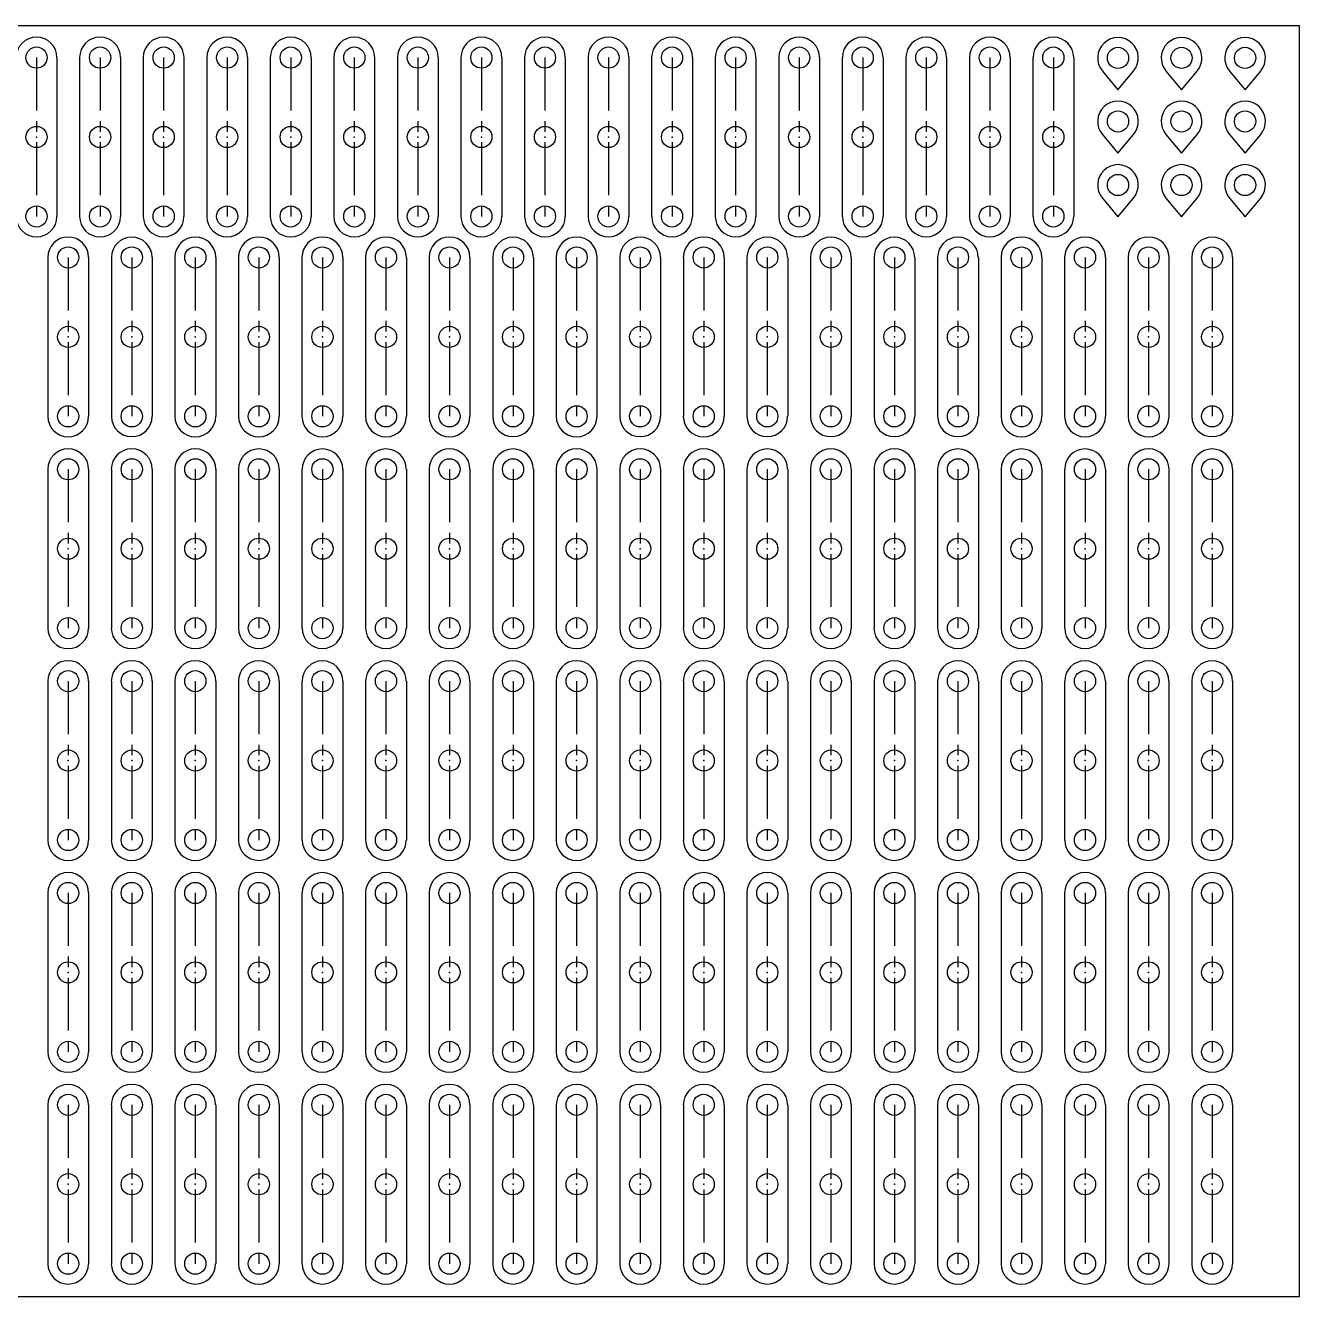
# Model space of a CAD drawing. Header units: inches. Extents: x 0 to 24, y 0 to 12.
# Drawn here: x 11.97 to 24, y 0 to 12 of the extents above; entities that cross this region are included whole.
import ezdxf

# ---------------------------------------------------------------- set-up
doc = ezdxf.new("R2010")
doc.units = ezdxf.units.IN
doc.header["$MEASUREMENT"] = 0
doc.header["$PDSIZE"] = -1
doc.linetypes.add('CENTERX2', pattern=[0.8, 0.5, -0.1, 0.1, -0.1])

msp = doc.modelspace()

# ---------------------------------------------------------------- linework, layer by layer
at = {"color": 7, "linetype": 'Continuous'}
for p, q in [((0, 12), (24, 12)), ((24, 0), (24, 12)), ((12.268, 11.697), (12.268, 10.197)), ((12.483, 11.697), (12.483, 10.197)), ((12.868, 11.697), (12.868, 10.197)), ((13.083, 11.697), (13.083, 10.197)), ((13.468, 11.697), (13.468, 10.197)), ((13.683, 11.697), (13.683, 10.197)), ((14.068, 11.697), (14.068, 10.197)), ((14.283, 11.697), (14.283, 10.197)), ((14.668, 11.697), (14.668, 10.197)), ((14.883, 11.697), (14.883, 10.197)), ((15.268, 11.697), (15.268, 10.197)), ((15.483, 11.697), (15.483, 10.197)), ((15.868, 11.697), (15.868, 10.197)), ((16.083, 11.697), (16.083, 10.197)), ((16.468, 11.697), (16.468, 10.197)), ((16.683, 11.697), (16.683, 10.197)), ((17.068, 11.697), (17.068, 10.197)), ((17.283, 11.697), (17.283, 10.197)), ((17.668, 11.697), (17.668, 10.197)), ((17.883, 11.697), (17.883, 10.197)), ((18.268, 11.697), (18.268, 10.197)), ((18.483, 11.697), (18.483, 10.197)), ((18.868, 11.697), (18.868, 10.197)), ((19.083, 11.697), (19.083, 10.197)), ((19.468, 11.697), (19.468, 10.197)), ((19.683, 11.697), (19.683, 10.197)), ((20.068, 11.697), (20.068, 10.197)), ((20.283, 11.697), (20.283, 10.197)), ((20.668, 11.697), (20.668, 10.197)), ((20.883, 11.697), (20.883, 10.197)), ((21.268, 11.697), (21.268, 10.197)), ((21.483, 11.697), (21.483, 10.197)), ((21.868, 11.697), (21.868, 10.197)), ((22.139, 11.57), (22.286, 11.394)), ((22.286, 11.394), (22.434, 11.57)), ((22.739, 11.57), (22.886, 11.394)), ((22.886, 11.394), (23.034, 11.57)), ((23.339, 11.57), (23.486, 11.394)), ((23.486, 11.394), (23.634, 11.57)), ((22.139, 10.97), (22.286, 10.794)), ((22.286, 10.794), (22.434, 10.97)), ((22.739, 10.97), (22.886, 10.794)), ((22.886, 10.794), (23.034, 10.97)), ((23.339, 10.97), (23.486, 10.794)), ((23.486, 10.794), (23.634, 10.97)), ((22.139, 10.37), (22.286, 10.194)), ((22.286, 10.194), (22.434, 10.37)), ((22.739, 10.37), (22.886, 10.194)), ((22.886, 10.194), (23.034, 10.37)), ((23.339, 10.37), (23.486, 10.194)), ((23.486, 10.194), (23.634, 10.37)), ((12.182, 9.81), (12.182, 8.31)), ((12.568, 9.81), (12.568, 8.31)), ((12.783, 9.81), (12.783, 8.31)), ((13.168, 9.81), (13.168, 8.31)), ((13.383, 9.81), (13.383, 8.31)), ((13.768, 9.81), (13.768, 8.31)), ((13.982, 9.81), (13.982, 8.31)), ((14.367, 9.81), (14.367, 8.31)), ((14.582, 9.81), (14.582, 8.31)), ((14.967, 9.81), (14.967, 8.31)), ((15.182, 9.81), (15.182, 8.31)), ((15.568, 9.81), (15.568, 8.31)), ((15.783, 9.81), (15.783, 8.31)), ((16.168, 9.81), (16.168, 8.31)), ((16.383, 9.81), (16.383, 8.31)), ((16.767, 9.81), (16.767, 8.31)), ((16.983, 9.81), (16.983, 8.31)), ((17.367, 9.81), (17.367, 8.31)), ((17.582, 9.81), (17.582, 8.31)), ((17.968, 9.81), (17.968, 8.31)), ((18.183, 9.81), (18.183, 8.31)), ((18.567, 9.81), (18.567, 8.31)), ((18.782, 9.81), (18.782, 8.31)), ((19.168, 9.81), (19.168, 8.31)), ((19.383, 9.81), (19.383, 8.31)), ((19.767, 9.81), (19.767, 8.31)), ((19.983, 9.81), (19.983, 8.31)), ((20.367, 9.81), (20.367, 8.31)), ((20.582, 9.81), (20.582, 8.31)), ((20.968, 9.81), (20.968, 8.31)), ((21.183, 9.81), (21.183, 8.31)), ((21.567, 9.81), (21.567, 8.31)), ((21.782, 9.81), (21.782, 8.31)), ((22.168, 9.81), (22.168, 8.31)), ((22.383, 9.81), (22.383, 8.31)), ((22.767, 9.81), (22.767, 8.31)), ((22.983, 9.81), (22.983, 8.31)), ((23.367, 9.81), (23.367, 8.31)), ((12.182, 7.81), (12.182, 6.31)), ((12.568, 7.81), (12.568, 6.31)), ((12.783, 7.81), (12.783, 6.31)), ((13.168, 7.81), (13.168, 6.31)), ((13.383, 7.81), (13.383, 6.31)), ((13.768, 7.81), (13.768, 6.31)), ((13.982, 7.81), (13.982, 6.31)), ((14.367, 7.81), (14.367, 6.31)), ((14.582, 7.81), (14.582, 6.31)), ((14.967, 7.81), (14.967, 6.31)), ((15.182, 7.81), (15.182, 6.31)), ((15.568, 7.81), (15.568, 6.31)), ((15.783, 7.81), (15.783, 6.31)), ((16.168, 7.81), (16.168, 6.31)), ((16.383, 7.81), (16.383, 6.31)), ((16.767, 7.81), (16.767, 6.31)), ((16.983, 7.81), (16.983, 6.31)), ((17.367, 7.81), (17.367, 6.31)), ((17.582, 7.81), (17.582, 6.31)), ((17.968, 7.81), (17.968, 6.31)), ((18.183, 7.81), (18.183, 6.31)), ((18.567, 7.81), (18.567, 6.31)), ((18.782, 7.81), (18.782, 6.31)), ((19.168, 7.81), (19.168, 6.31)), ((19.383, 7.81), (19.383, 6.31)), ((19.767, 7.81), (19.767, 6.31)), ((19.983, 7.81), (19.983, 6.31)), ((20.367, 7.81), (20.367, 6.31)), ((20.582, 7.81), (20.582, 6.31)), ((20.968, 7.81), (20.968, 6.31)), ((21.183, 7.81), (21.183, 6.31)), ((21.567, 7.81), (21.567, 6.31)), ((21.782, 7.81), (21.782, 6.31)), ((22.168, 7.81), (22.168, 6.31)), ((22.383, 7.81), (22.383, 6.31)), ((22.767, 7.81), (22.767, 6.31)), ((22.983, 7.81), (22.983, 6.31)), ((23.367, 7.81), (23.367, 6.31)), ((12.182, 5.81), (12.182, 4.31)), ((12.568, 5.81), (12.568, 4.31)), ((12.783, 5.81), (12.783, 4.31)), ((13.168, 5.81), (13.168, 4.31)), ((13.383, 5.81), (13.383, 4.31)), ((13.768, 5.81), (13.768, 4.31)), ((13.982, 5.81), (13.982, 4.31)), ((14.367, 5.81), (14.367, 4.31)), ((14.582, 5.81), (14.582, 4.31)), ((14.967, 5.81), (14.967, 4.31)), ((15.182, 5.81), (15.182, 4.31)), ((15.568, 5.81), (15.568, 4.31)), ((15.783, 5.81), (15.783, 4.31)), ((16.168, 5.81), (16.168, 4.31)), ((16.383, 5.81), (16.383, 4.31)), ((16.767, 5.81), (16.767, 4.31)), ((16.983, 5.81), (16.983, 4.31)), ((17.367, 5.81), (17.367, 4.31)), ((17.582, 5.81), (17.582, 4.31)), ((17.968, 5.81), (17.968, 4.31)), ((18.183, 5.81), (18.183, 4.31)), ((18.567, 5.81), (18.567, 4.31)), ((18.782, 5.81), (18.782, 4.31)), ((19.168, 5.81), (19.168, 4.31)), ((19.383, 5.81), (19.383, 4.31)), ((19.767, 5.81), (19.767, 4.31)), ((19.983, 5.81), (19.983, 4.31)), ((20.367, 5.81), (20.367, 4.31)), ((20.582, 5.81), (20.582, 4.31)), ((20.968, 5.81), (20.968, 4.31)), ((21.183, 5.81), (21.183, 4.31)), ((21.567, 5.81), (21.567, 4.31)), ((21.782, 5.81), (21.782, 4.31)), ((22.168, 5.81), (22.168, 4.31)), ((22.383, 5.81), (22.383, 4.31)), ((22.767, 5.81), (22.767, 4.31)), ((22.983, 5.81), (22.983, 4.31)), ((23.367, 5.81), (23.367, 4.31)), ((12.182, 3.81), (12.182, 2.31)), ((12.568, 3.81), (12.568, 2.31)), ((12.783, 3.81), (12.783, 2.31)), ((13.168, 3.81), (13.168, 2.31)), ((13.383, 3.81), (13.383, 2.31)), ((13.768, 3.81), (13.768, 2.31)), ((13.982, 3.81), (13.982, 2.31)), ((14.367, 3.81), (14.367, 2.31)), ((14.582, 3.81), (14.582, 2.31)), ((14.967, 3.81), (14.967, 2.31)), ((15.182, 3.81), (15.182, 2.31)), ((15.568, 3.81), (15.568, 2.31)), ((15.783, 3.81), (15.783, 2.31)), ((16.168, 3.81), (16.168, 2.31)), ((16.383, 3.81), (16.383, 2.31)), ((16.767, 3.81), (16.767, 2.31)), ((16.983, 3.81), (16.983, 2.31)), ((17.367, 3.81), (17.367, 2.31)), ((17.582, 3.81), (17.582, 2.31)), ((17.968, 3.81), (17.968, 2.31)), ((18.183, 3.81), (18.183, 2.31)), ((18.567, 3.81), (18.567, 2.31)), ((18.782, 3.81), (18.782, 2.31)), ((19.168, 3.81), (19.168, 2.31)), ((19.383, 3.81), (19.383, 2.31)), ((19.767, 3.81), (19.767, 2.31)), ((19.983, 3.81), (19.983, 2.31)), ((20.367, 3.81), (20.367, 2.31)), ((20.582, 3.81), (20.582, 2.31)), ((20.968, 3.81), (20.968, 2.31)), ((21.183, 3.81), (21.183, 2.31)), ((21.567, 3.81), (21.567, 2.31)), ((21.782, 3.81), (21.782, 2.31)), ((22.168, 3.81), (22.168, 2.31)), ((22.383, 3.81), (22.383, 2.31)), ((22.767, 3.81), (22.767, 2.31)), ((22.983, 3.81), (22.983, 2.31)), ((23.367, 3.81), (23.367, 2.31)), ((12.182, 1.81), (12.182, 0.31)), ((12.568, 1.81), (12.568, 0.31)), ((12.783, 1.81), (12.783, 0.31)), ((13.168, 1.81), (13.168, 0.31)), ((13.383, 1.81), (13.383, 0.31)), ((13.768, 1.81), (13.768, 0.31)), ((13.982, 1.81), (13.982, 0.31)), ((14.367, 1.81), (14.367, 0.31)), ((14.582, 1.81), (14.582, 0.31)), ((14.967, 1.81), (14.967, 0.31)), ((15.182, 1.81), (15.182, 0.31)), ((15.568, 1.81), (15.568, 0.31)), ((15.783, 1.81), (15.783, 0.31)), ((16.168, 1.81), (16.168, 0.31)), ((16.383, 1.81), (16.383, 0.31)), ((16.767, 1.81), (16.767, 0.31)), ((16.983, 1.81), (16.983, 0.31)), ((17.367, 1.81), (17.367, 0.31)), ((17.582, 1.81), (17.582, 0.31)), ((17.968, 1.81), (17.968, 0.31)), ((18.183, 1.81), (18.183, 0.31)), ((18.567, 1.81), (18.567, 0.31)), ((18.782, 1.81), (18.782, 0.31)), ((19.168, 1.81), (19.168, 0.31)), ((19.383, 1.81), (19.383, 0.31)), ((19.767, 1.81), (19.767, 0.31)), ((19.983, 1.81), (19.983, 0.31)), ((20.367, 1.81), (20.367, 0.31)), ((20.582, 1.81), (20.582, 0.31)), ((20.968, 1.81), (20.968, 0.31)), ((21.183, 1.81), (21.183, 0.31)), ((21.567, 1.81), (21.567, 0.31)), ((21.782, 1.81), (21.782, 0.31)), ((22.168, 1.81), (22.168, 0.31)), ((22.383, 1.81), (22.383, 0.31)), ((22.767, 1.81), (22.767, 0.31)), ((22.983, 1.81), (22.983, 0.31)), ((23.367, 1.81), (23.367, 0.31)), ((0, 0), (24, 0))]:
    msp.add_line(p, q, dxfattribs=at)
at = {"color": 7, "linetype": 'CENTERX2'}
for p, q in [((12.076, 11.697), (12.076, 10.197)), ((12.676, 11.697), (12.676, 10.197)), ((13.276, 11.697), (13.276, 10.197)), ((13.876, 11.697), (13.876, 10.197)), ((14.476, 11.697), (14.476, 10.197)), ((15.076, 11.697), (15.076, 10.197)), ((15.676, 11.697), (15.676, 10.197)), ((16.276, 11.697), (16.276, 10.197)), ((16.876, 11.697), (16.876, 10.197)), ((17.476, 11.697), (17.476, 10.197)), ((18.076, 11.697), (18.076, 10.197)), ((18.676, 11.697), (18.676, 10.197)), ((19.276, 11.697), (19.276, 10.197)), ((19.876, 11.697), (19.876, 10.197)), ((20.476, 11.697), (20.476, 10.197)), ((21.076, 11.697), (21.076, 10.197)), ((21.676, 11.697), (21.676, 10.197)), ((12.375, 9.81), (12.375, 8.31)), ((12.975, 9.81), (12.975, 8.31)), ((13.575, 9.81), (13.575, 8.31)), ((14.175, 9.81), (14.175, 8.31)), ((14.775, 9.81), (14.775, 8.31)), ((15.375, 9.81), (15.375, 8.31)), ((15.975, 9.81), (15.975, 8.31)), ((16.575, 9.81), (16.575, 8.31)), ((17.175, 9.81), (17.175, 8.31)), ((17.775, 9.81), (17.775, 8.31)), ((18.375, 9.81), (18.375, 8.31)), ((18.975, 9.81), (18.975, 8.31)), ((19.575, 9.81), (19.575, 8.31)), ((20.175, 9.81), (20.175, 8.31)), ((20.775, 9.81), (20.775, 8.31)), ((21.375, 9.81), (21.375, 8.31)), ((21.975, 9.81), (21.975, 8.31)), ((22.575, 9.81), (22.575, 8.31)), ((23.175, 9.81), (23.175, 8.31)), ((12.375, 7.81), (12.375, 6.31)), ((12.975, 7.81), (12.975, 6.31)), ((13.575, 7.81), (13.575, 6.31)), ((14.175, 7.81), (14.175, 6.31)), ((14.775, 7.81), (14.775, 6.31)), ((15.375, 7.81), (15.375, 6.31)), ((15.975, 7.81), (15.975, 6.31)), ((16.575, 7.81), (16.575, 6.31)), ((17.175, 7.81), (17.175, 6.31)), ((17.775, 7.81), (17.775, 6.31)), ((18.375, 7.81), (18.375, 6.31)), ((18.975, 7.81), (18.975, 6.31)), ((19.575, 7.81), (19.575, 6.31)), ((20.175, 7.81), (20.175, 6.31)), ((20.775, 7.81), (20.775, 6.31)), ((21.375, 7.81), (21.375, 6.31)), ((21.975, 7.81), (21.975, 6.31)), ((22.575, 7.81), (22.575, 6.31)), ((23.175, 7.81), (23.175, 6.31)), ((12.375, 5.81), (12.375, 4.31)), ((12.975, 5.81), (12.975, 4.31)), ((13.575, 5.81), (13.575, 4.31)), ((14.175, 5.81), (14.175, 4.31)), ((14.775, 5.81), (14.775, 4.31)), ((15.375, 5.81), (15.375, 4.31)), ((15.975, 5.81), (15.975, 4.31)), ((16.575, 5.81), (16.575, 4.31)), ((17.175, 5.81), (17.175, 4.31)), ((17.775, 5.81), (17.775, 4.31)), ((18.375, 5.81), (18.375, 4.31)), ((18.975, 5.81), (18.975, 4.31)), ((19.575, 5.81), (19.575, 4.31)), ((20.175, 5.81), (20.175, 4.31)), ((20.775, 5.81), (20.775, 4.31)), ((21.375, 5.81), (21.375, 4.31)), ((21.975, 5.81), (21.975, 4.31)), ((22.575, 5.81), (22.575, 4.31)), ((23.175, 5.81), (23.175, 4.31)), ((12.375, 3.81), (12.375, 2.31)), ((12.975, 3.81), (12.975, 2.31)), ((13.575, 3.81), (13.575, 2.31)), ((14.175, 3.81), (14.175, 2.31)), ((14.775, 3.81), (14.775, 2.31)), ((15.375, 3.81), (15.375, 2.31)), ((15.975, 3.81), (15.975, 2.31)), ((16.575, 3.81), (16.575, 2.31)), ((17.175, 3.81), (17.175, 2.31)), ((17.775, 3.81), (17.775, 2.31)), ((18.375, 3.81), (18.375, 2.31)), ((18.975, 3.81), (18.975, 2.31)), ((19.575, 3.81), (19.575, 2.31)), ((20.175, 3.81), (20.175, 2.31)), ((20.775, 3.81), (20.775, 2.31)), ((21.375, 3.81), (21.375, 2.31)), ((21.975, 3.81), (21.975, 2.31)), ((22.575, 3.81), (22.575, 2.31)), ((23.175, 3.81), (23.175, 2.31)), ((12.375, 1.81), (12.375, 0.31)), ((12.975, 1.81), (12.975, 0.31)), ((13.575, 1.81), (13.575, 0.31)), ((14.175, 1.81), (14.175, 0.31)), ((14.775, 1.81), (14.775, 0.31)), ((15.375, 1.81), (15.375, 0.31)), ((15.975, 1.81), (15.975, 0.31)), ((16.575, 1.81), (16.575, 0.31)), ((17.175, 1.81), (17.175, 0.31)), ((17.775, 1.81), (17.775, 0.31)), ((18.375, 1.81), (18.375, 0.31)), ((18.975, 1.81), (18.975, 0.31)), ((19.575, 1.81), (19.575, 0.31)), ((20.175, 1.81), (20.175, 0.31)), ((20.775, 1.81), (20.775, 0.31)), ((21.375, 1.81), (21.375, 0.31)), ((21.975, 1.81), (21.975, 0.31)), ((22.575, 1.81), (22.575, 0.31)), ((23.175, 1.81), (23.175, 0.31))]:
    msp.add_line(p, q, dxfattribs=at)
at = {"color": 7, "linetype": 'Continuous'}
for centre in [(12.076, 11.697), (12.676, 11.697), (13.276, 11.697), (13.876, 11.697), (14.476, 11.697), (15.076, 11.697), (15.676, 11.697), (16.276, 11.697), (16.876, 11.697), (17.476, 11.697), (18.076, 11.697), (18.676, 11.697), (19.276, 11.697), (19.876, 11.697), (20.476, 11.697), (21.076, 11.697), (21.676, 11.697), (22.286, 11.694), (22.886, 11.694), (23.486, 11.694), (22.286, 11.094), (22.886, 11.094), (23.486, 11.094), (12.076, 10.947), (12.676, 10.947), (13.276, 10.947), (13.876, 10.947), (14.476, 10.947), (15.076, 10.947), (15.676, 10.947), (16.276, 10.947), (16.876, 10.947), (17.476, 10.947), (18.076, 10.947), (18.676, 10.947), (19.276, 10.947), (19.876, 10.947), (20.476, 10.947), (21.076, 10.947), (21.676, 10.947), (22.286, 10.494), (22.886, 10.494), (23.486, 10.494), (12.076, 10.197), (12.676, 10.197), (13.276, 10.197), (13.876, 10.197), (14.476, 10.197), (15.076, 10.197), (15.676, 10.197), (16.276, 10.197), (16.876, 10.197), (17.476, 10.197), (18.076, 10.197), (18.676, 10.197), (19.276, 10.197), (19.876, 10.197), (20.476, 10.197), (21.076, 10.197), (21.676, 10.197), (12.375, 9.81), (12.975, 9.81), (13.575, 9.81), (14.175, 9.81), (14.775, 9.81), (15.375, 9.81), (15.975, 9.81), (16.575, 9.81), (17.175, 9.81), (17.775, 9.81), (18.375, 9.81), (18.975, 9.81), (19.575, 9.81), (20.175, 9.81), (20.775, 9.81), (21.375, 9.81), (21.975, 9.81), (22.575, 9.81), (23.175, 9.81), (12.375, 9.06), (12.975, 9.06), (13.575, 9.06), (14.175, 9.06), (14.775, 9.06), (15.375, 9.06), (15.975, 9.06), (16.575, 9.06), (17.175, 9.06), (17.775, 9.06), (18.375, 9.06), (18.975, 9.06), (19.575, 9.06), (20.175, 9.06), (20.775, 9.06), (21.375, 9.06), (21.975, 9.06), (22.575, 9.06), (23.175, 9.06), (12.375, 8.31), (12.975, 8.31), (13.575, 8.31), (14.175, 8.31), (14.775, 8.31), (15.375, 8.31), (15.975, 8.31), (16.575, 8.31), (17.175, 8.31), (17.775, 8.31), (18.375, 8.31), (18.975, 8.31), (19.575, 8.31), (20.175, 8.31), (20.775, 8.31), (21.375, 8.31), (21.975, 8.31), (22.575, 8.31), (23.175, 8.31), (12.375, 7.81), (12.975, 7.81), (13.575, 7.81), (14.175, 7.81), (14.775, 7.81), (15.375, 7.81), (15.975, 7.81), (16.575, 7.81), (17.175, 7.81), (17.775, 7.81), (18.375, 7.81), (18.975, 7.81), (19.575, 7.81), (20.175, 7.81), (20.775, 7.81), (21.375, 7.81), (21.975, 7.81), (22.575, 7.81), (23.175, 7.81), (12.375, 7.06), (12.975, 7.06), (13.575, 7.06), (14.175, 7.06), (14.775, 7.06), (15.375, 7.06), (15.975, 7.06), (16.575, 7.06), (17.175, 7.06), (17.775, 7.06), (18.375, 7.06), (18.975, 7.06), (19.575, 7.06), (20.175, 7.06), (20.775, 7.06), (21.375, 7.06), (21.975, 7.06), (22.575, 7.06), (23.175, 7.06), (12.375, 6.31), (12.975, 6.31), (13.575, 6.31), (14.175, 6.31), (14.775, 6.31), (15.375, 6.31), (15.975, 6.31), (16.575, 6.31), (17.175, 6.31), (17.775, 6.31), (18.375, 6.31), (18.975, 6.31), (19.575, 6.31), (20.175, 6.31), (20.775, 6.31), (21.375, 6.31), (21.975, 6.31), (22.575, 6.31), (23.175, 6.31), (12.375, 5.81), (12.975, 5.81), (13.575, 5.81), (14.175, 5.81), (14.775, 5.81), (15.375, 5.81), (15.975, 5.81), (16.575, 5.81), (17.175, 5.81), (17.775, 5.81), (18.375, 5.81), (18.975, 5.81), (19.575, 5.81), (20.175, 5.81), (20.775, 5.81), (21.375, 5.81), (21.975, 5.81), (22.575, 5.81), (23.175, 5.81), (12.375, 5.06), (12.975, 5.06), (13.575, 5.06), (14.175, 5.06), (14.775, 5.06), (15.375, 5.06), (15.975, 5.06), (16.575, 5.06), (17.175, 5.06), (17.775, 5.06), (18.375, 5.06), (18.975, 5.06), (19.575, 5.06), (20.175, 5.06), (20.775, 5.06), (21.375, 5.06), (21.975, 5.06), (22.575, 5.06), (23.175, 5.06), (12.375, 4.31), (12.975, 4.31), (13.575, 4.31), (14.175, 4.31), (14.775, 4.31), (15.375, 4.31), (15.975, 4.31), (16.575, 4.31), (17.175, 4.31), (17.775, 4.31), (18.375, 4.31), (18.975, 4.31), (19.575, 4.31), (20.175, 4.31), (20.775, 4.31), (21.375, 4.31), (21.975, 4.31), (22.575, 4.31), (23.175, 4.31), (12.375, 3.81), (12.975, 3.81), (13.575, 3.81), (14.175, 3.81), (14.775, 3.81), (15.375, 3.81), (15.975, 3.81), (16.575, 3.81), (17.175, 3.81), (17.775, 3.81), (18.375, 3.81), (18.975, 3.81), (19.575, 3.81), (20.175, 3.81), (20.775, 3.81), (21.375, 3.81), (21.975, 3.81), (22.575, 3.81), (23.175, 3.81), (12.375, 3.06), (12.975, 3.06), (13.575, 3.06), (14.175, 3.06), (14.775, 3.06), (15.375, 3.06), (15.975, 3.06), (16.575, 3.06), (17.175, 3.06), (17.775, 3.06), (18.375, 3.06), (18.975, 3.06), (19.575, 3.06), (20.175, 3.06), (20.775, 3.06), (21.375, 3.06), (21.975, 3.06), (22.575, 3.06), (23.175, 3.06), (12.375, 2.31), (12.975, 2.31), (13.575, 2.31), (14.175, 2.31), (14.775, 2.31), (15.375, 2.31), (15.975, 2.31), (16.575, 2.31), (17.175, 2.31), (17.775, 2.31), (18.375, 2.31), (18.975, 2.31), (19.575, 2.31), (20.175, 2.31), (20.775, 2.31), (21.375, 2.31), (21.975, 2.31), (22.575, 2.31), (23.175, 2.31), (12.375, 1.81), (12.975, 1.81), (13.575, 1.81), (14.175, 1.81), (14.775, 1.81), (15.375, 1.81), (15.975, 1.81), (16.575, 1.81), (17.175, 1.81), (17.775, 1.81), (18.375, 1.81), (18.975, 1.81), (19.575, 1.81), (20.175, 1.81), (20.775, 1.81), (21.375, 1.81), (21.975, 1.81), (22.575, 1.81), (23.175, 1.81), (12.375, 1.06), (12.975, 1.06), (13.575, 1.06), (14.175, 1.06), (14.775, 1.06), (15.375, 1.06), (15.975, 1.06), (16.575, 1.06), (17.175, 1.06), (17.775, 1.06), (18.375, 1.06), (18.975, 1.06), (19.575, 1.06), (20.175, 1.06), (20.775, 1.06), (21.375, 1.06), (21.975, 1.06), (22.575, 1.06), (23.175, 1.06), (12.375, 0.31), (12.975, 0.31), (13.575, 0.31), (14.175, 0.31), (14.775, 0.31), (15.375, 0.31), (15.975, 0.31), (16.575, 0.31), (17.175, 0.31), (17.775, 0.31), (18.375, 0.31), (18.975, 0.31), (19.575, 0.31), (20.175, 0.31), (20.775, 0.31), (21.375, 0.31), (21.975, 0.31), (22.575, 0.31), (23.175, 0.31)]:
    msp.add_circle(centre, 0.1, dxfattribs=at)
for centre, radius, start, end in [((12.076, 11.697), 0.193, 0, 180), ((12.676, 11.697), 0.193, 0, 180), ((13.276, 11.697), 0.193, 0, 180), ((13.876, 11.697), 0.192, 0, 180), ((14.476, 11.697), 0.193, 0, 180), ((15.076, 11.697), 0.193, 0, 180), ((15.676, 11.697), 0.193, 0, 180), ((16.276, 11.697), 0.193, 0, 180), ((16.876, 11.697), 0.192, 0, 180), ((17.476, 11.697), 0.193, 0, 180), ((18.076, 11.697), 0.193, 0, 180), ((18.676, 11.697), 0.192, 0, 180), ((19.276, 11.697), 0.192, 0, 180), ((19.876, 11.697), 0.192, 0, 180), ((20.476, 11.697), 0.192, 0, 180), ((21.076, 11.697), 0.192, 0, 180), ((21.676, 11.697), 0.192, 0, 180), ((22.286, 11.694), 0.192, 320.0838, 219.9162), ((22.886, 11.694), 0.192, 320.0838, 219.9162), ((23.486, 11.694), 0.192, 320.0838, 219.9162), ((22.286, 11.094), 0.192, 320.0838, 219.9162), ((22.886, 11.094), 0.192, 320.0838, 219.9162), ((23.486, 11.094), 0.192, 320.0838, 219.9162), ((22.286, 10.494), 0.192, 320.0838, 219.9162), ((22.886, 10.494), 0.192, 320.0838, 219.9162), ((23.486, 10.494), 0.192, 320.0838, 219.9162), ((12.076, 10.197), 0.193, 180, 0), ((12.676, 10.197), 0.193, 180, 0), ((13.276, 10.197), 0.192, 180, 0), ((13.876, 10.197), 0.192, 180, 0), ((14.476, 10.197), 0.193, 180, 0), ((15.076, 10.197), 0.193, 180, 0), ((15.676, 10.197), 0.192, 180, 0), ((16.276, 10.197), 0.193, 180, 0), ((16.876, 10.197), 0.192, 180, 0), ((17.476, 10.197), 0.192, 180, 0), ((18.076, 10.197), 0.192, 180, 0), ((18.676, 10.197), 0.192, 180, 0), ((19.276, 10.197), 0.192, 180, 0), ((19.876, 10.197), 0.192, 180, 0), ((20.476, 10.197), 0.192, 180, 0), ((21.076, 10.197), 0.192, 180, 0), ((21.676, 10.197), 0.192, 180, 0), ((12.375, 9.81), 0.193, 0, 180), ((12.975, 9.81), 0.192, 0, 180), ((13.575, 9.81), 0.193, 0, 180), ((14.175, 9.81), 0.193, 0, 180), ((14.775, 9.81), 0.193, 0, 180), ((15.375, 9.81), 0.193, 0, 180), ((15.975, 9.81), 0.193, 0, 180), ((16.575, 9.81), 0.192, 0, 180), ((17.175, 9.81), 0.193, 0, 180), ((17.775, 9.81), 0.192, 0, 180), ((18.375, 9.81), 0.193, 0, 180), ((18.975, 9.81), 0.192, 0, 180), ((19.575, 9.81), 0.192, 0, 180), ((20.175, 9.81), 0.192, 0, 180), ((20.775, 9.81), 0.192, 0, 180), ((21.375, 9.81), 0.193, 0, 180), ((21.975, 9.81), 0.193, 0, 180), ((22.575, 9.81), 0.193, 0, 180), ((23.175, 9.81), 0.192, 0, 180), ((12.375, 8.31), 0.193, 180, 0), ((12.975, 8.31), 0.192, 180, 0), ((13.575, 8.31), 0.193, 180, 0), ((14.175, 8.31), 0.193, 180, 0), ((14.775, 8.31), 0.193, 180, 0), ((15.375, 8.31), 0.193, 180, 0), ((15.975, 8.31), 0.193, 180, 0), ((16.575, 8.31), 0.192, 180, 0), ((17.175, 8.31), 0.193, 180, 0), ((17.775, 8.31), 0.192, 180, 0), ((18.375, 8.31), 0.193, 180, 0), ((18.975, 8.31), 0.192, 180, 0), ((19.575, 8.31), 0.192, 180, 0), ((20.175, 8.31), 0.192, 180, 0), ((20.775, 8.31), 0.192, 180, 0), ((21.375, 8.31), 0.193, 180, 0), ((21.975, 8.31), 0.193, 180, 0), ((22.575, 8.31), 0.193, 180, 0), ((23.175, 8.31), 0.192, 180, 0), ((12.375, 7.81), 0.193, 0, 180), ((12.975, 7.81), 0.193, 0, 180), ((13.575, 7.81), 0.193, 0, 180), ((14.175, 7.81), 0.192, 0, 180), ((14.775, 7.81), 0.192, 0, 180), ((15.375, 7.81), 0.192, 0, 180), ((15.975, 7.81), 0.193, 0, 180), ((16.575, 7.81), 0.192, 0, 180), ((17.175, 7.81), 0.193, 0, 180), ((17.775, 7.81), 0.193, 0, 180), ((18.375, 7.81), 0.193, 0, 180), ((18.975, 7.81), 0.192, 0, 180), ((19.575, 7.81), 0.193, 0, 180), ((20.175, 7.81), 0.193, 0, 180), ((20.775, 7.81), 0.192, 0, 180), ((21.375, 7.81), 0.192, 0, 180), ((21.975, 7.81), 0.192, 0, 180), ((22.575, 7.81), 0.193, 0, 180), ((23.175, 7.81), 0.192, 0, 180), ((12.375, 6.31), 0.193, 180, 0), ((12.975, 6.31), 0.193, 180, 0), ((13.575, 6.31), 0.193, 180, 0), ((14.175, 6.31), 0.192, 180, 0), ((14.775, 6.31), 0.192, 180, 0), ((15.375, 6.31), 0.192, 180, 0), ((15.975, 6.31), 0.193, 180, 0), ((16.575, 6.31), 0.192, 180, 0), ((17.175, 6.31), 0.193, 180, 0), ((17.775, 6.31), 0.193, 180, 0), ((18.375, 6.31), 0.193, 180, 0), ((18.975, 6.31), 0.192, 180, 0), ((19.575, 6.31), 0.192, 180, 0), ((20.175, 6.31), 0.193, 180, 0), ((20.775, 6.31), 0.192, 180, 0), ((21.375, 6.31), 0.192, 180, 0), ((21.975, 6.31), 0.192, 180, 0), ((22.575, 6.31), 0.193, 180, 0), ((23.175, 6.31), 0.192, 180, 0), ((12.375, 5.81), 0.193, 0, 180), ((12.975, 5.81), 0.193, 0, 180), ((13.575, 5.81), 0.193, 0, 180), ((14.175, 5.81), 0.192, 0, 180), ((14.775, 5.81), 0.192, 0, 180), ((15.375, 5.81), 0.192, 0, 180), ((15.975, 5.81), 0.193, 0, 180), ((16.575, 5.81), 0.192, 0, 180), ((17.175, 5.81), 0.193, 0, 180), ((17.775, 5.81), 0.193, 0, 180), ((18.375, 5.81), 0.193, 0, 180), ((18.975, 5.81), 0.192, 0, 180), ((19.575, 5.81), 0.193, 0, 180), ((20.175, 5.81), 0.192, 0, 180), ((20.775, 5.81), 0.192, 0, 180), ((21.375, 5.81), 0.193, 0, 180), ((21.975, 5.81), 0.192, 0, 180), ((22.575, 5.81), 0.192, 0, 180), ((23.175, 5.81), 0.192, 0, 180), ((12.375, 4.31), 0.193, 180, 0), ((12.975, 4.31), 0.193, 180, 0), ((13.575, 4.31), 0.193, 180, 0), ((14.175, 4.31), 0.192, 180, 0), ((14.775, 4.31), 0.192, 180, 0), ((15.375, 4.31), 0.192, 180, 0), ((15.975, 4.31), 0.193, 180, 0), ((16.575, 4.31), 0.192, 180, 0), ((17.175, 4.31), 0.193, 180, 0), ((17.775, 4.31), 0.193, 180, 0), ((18.375, 4.31), 0.193, 180, 0), ((18.975, 4.31), 0.192, 180, 0), ((19.575, 4.31), 0.193, 180, 0), ((20.175, 4.31), 0.192, 180, 0), ((20.775, 4.31), 0.192, 180, 0), ((21.375, 4.31), 0.193, 180, 0), ((21.975, 4.31), 0.192, 180, 0), ((22.575, 4.31), 0.192, 180, 0), ((23.175, 4.31), 0.192, 180, 0), ((12.375, 3.81), 0.193, 0, 180), ((12.975, 3.81), 0.193, 0, 180), ((13.575, 3.81), 0.193, 0, 180), ((14.175, 3.81), 0.193, 0, 180), ((14.775, 3.81), 0.192, 0, 180), ((15.375, 3.81), 0.193, 0, 180), ((15.975, 3.81), 0.192, 0, 180), ((16.575, 3.81), 0.193, 0, 180), ((17.175, 3.81), 0.193, 0, 180), ((17.775, 3.81), 0.193, 0, 180), ((18.375, 3.81), 0.192, 0, 180), ((18.975, 3.81), 0.193, 0, 180), ((19.575, 3.81), 0.193, 0, 180), ((20.175, 3.81), 0.192, 0, 180), ((20.775, 3.81), 0.192, 0, 180), ((21.375, 3.81), 0.193, 0, 180), ((21.975, 3.81), 0.193, 0, 180), ((22.575, 3.81), 0.193, 0, 180), ((23.175, 3.81), 0.192, 0, 180), ((12.375, 2.31), 0.193, 180, 0), ((12.975, 2.31), 0.193, 180, 0), ((13.575, 2.31), 0.193, 180, 0), ((14.175, 2.31), 0.193, 180, 0), ((14.775, 2.31), 0.192, 180, 0), ((15.375, 2.31), 0.193, 180, 0), ((15.975, 2.31), 0.192, 180, 0), ((16.575, 2.31), 0.193, 180, 0), ((17.175, 2.31), 0.193, 180, 0), ((17.775, 2.31), 0.193, 180, 0), ((18.375, 2.31), 0.192, 180, 0), ((18.975, 2.31), 0.193, 180, 0), ((19.575, 2.31), 0.193, 180, 0), ((20.175, 2.31), 0.192, 180, 0), ((20.775, 2.31), 0.192, 180, 0), ((21.375, 2.31), 0.193, 180, 0), ((21.975, 2.31), 0.193, 180, 0), ((22.575, 2.31), 0.193, 180, 0), ((23.175, 2.31), 0.192, 180, 0), ((12.375, 1.81), 0.192, 0, 180), ((12.975, 1.81), 0.193, 0, 180), ((13.575, 1.81), 0.192, 0, 180), ((14.175, 1.81), 0.193, 0, 180), ((14.775, 1.81), 0.192, 0, 180), ((15.375, 1.81), 0.193, 0, 180), ((15.975, 1.81), 0.193, 0, 180), ((16.575, 1.81), 0.192, 0, 180), ((17.175, 1.81), 0.192, 0, 180), ((17.775, 1.81), 0.193, 0, 180), ((18.375, 1.81), 0.193, 0, 180), ((18.975, 1.81), 0.192, 0, 180), ((19.575, 1.81), 0.192, 0, 180), ((20.175, 1.81), 0.192, 0, 180), ((20.775, 1.81), 0.193, 0, 180), ((21.375, 1.81), 0.193, 0, 180), ((21.975, 1.81), 0.192, 0, 180), ((22.575, 1.81), 0.193, 0, 180), ((23.175, 1.81), 0.193, 0, 180), ((12.375, 0.31), 0.192, 180, 0), ((12.975, 0.31), 0.193, 180, 0), ((13.575, 0.31), 0.192, 180, 0), ((14.175, 0.31), 0.193, 180, 0), ((14.775, 0.31), 0.192, 180, 0), ((15.375, 0.31), 0.193, 180, 0), ((15.975, 0.31), 0.193, 180, 0), ((16.575, 0.31), 0.192, 180, 0), ((17.175, 0.31), 0.192, 180, 0), ((17.775, 0.31), 0.193, 180, 0), ((18.375, 0.31), 0.193, 180, 0), ((18.975, 0.31), 0.192, 180, 0), ((19.575, 0.31), 0.192, 180, 0), ((20.175, 0.31), 0.192, 180, 0), ((20.775, 0.31), 0.193, 180, 0), ((21.375, 0.31), 0.193, 180, 0), ((21.975, 0.31), 0.192, 180, 0), ((22.575, 0.31), 0.193, 180, 0), ((23.175, 0.31), 0.193, 180, 0)]:
    msp.add_arc(centre, radius, start, end, dxfattribs=at)
for p in [(12.076, 10.947), (12.676, 10.947), (13.276, 10.947), (13.876, 10.947), (14.476, 10.947), (15.076, 10.947), (15.676, 10.947), (16.276, 10.947), (16.876, 10.947), (17.476, 10.947), (18.076, 10.947), (18.676, 10.947), (19.276, 10.947), (19.876, 10.947), (20.476, 10.947), (21.076, 10.947), (21.676, 10.947), (12.375, 9.06), (12.975, 9.06), (13.575, 9.06), (14.175, 9.06), (14.775, 9.06), (15.375, 9.06), (15.975, 9.06), (16.575, 9.06), (17.175, 9.06), (17.775, 9.06), (18.375, 9.06), (18.975, 9.06), (19.575, 9.06), (20.175, 9.06), (20.775, 9.06), (21.375, 9.06), (21.975, 9.06), (22.575, 9.06), (23.175, 9.06), (12.375, 7.06), (12.975, 7.06), (13.575, 7.06), (14.175, 7.06), (14.775, 7.06), (15.375, 7.06), (15.975, 7.06), (16.575, 7.06), (17.175, 7.06), (17.775, 7.06), (18.375, 7.06), (18.975, 7.06), (19.575, 7.06), (20.175, 7.06), (20.775, 7.06), (21.375, 7.06), (21.975, 7.06), (22.575, 7.06), (23.175, 7.06), (12.375, 5.06), (12.975, 5.06), (13.575, 5.06), (14.175, 5.06), (14.775, 5.06), (15.375, 5.06), (15.975, 5.06), (16.575, 5.06), (17.175, 5.06), (17.775, 5.06), (18.375, 5.06), (18.975, 5.06), (19.575, 5.06), (20.175, 5.06), (20.775, 5.06), (21.375, 5.06), (21.975, 5.06), (22.575, 5.06), (23.175, 5.06), (12.375, 3.06), (12.975, 3.06), (13.575, 3.06), (14.175, 3.06), (14.775, 3.06), (15.375, 3.06), (15.975, 3.06), (16.575, 3.06), (17.175, 3.06), (17.775, 3.06), (18.375, 3.06), (18.975, 3.06), (19.575, 3.06), (20.175, 3.06), (20.775, 3.06), (21.375, 3.06), (21.975, 3.06), (22.575, 3.06), (23.175, 3.06), (12.375, 1.06), (12.975, 1.06), (13.575, 1.06), (14.175, 1.06), (14.775, 1.06), (15.375, 1.06), (15.975, 1.06), (16.575, 1.06), (17.175, 1.06), (17.775, 1.06), (18.375, 1.06), (18.975, 1.06), (19.575, 1.06), (20.175, 1.06), (20.775, 1.06), (21.375, 1.06), (21.975, 1.06), (22.575, 1.06), (23.175, 1.06)]:
    msp.add_point(p, dxfattribs=at)

doc.saveas('drawing.dxf')
